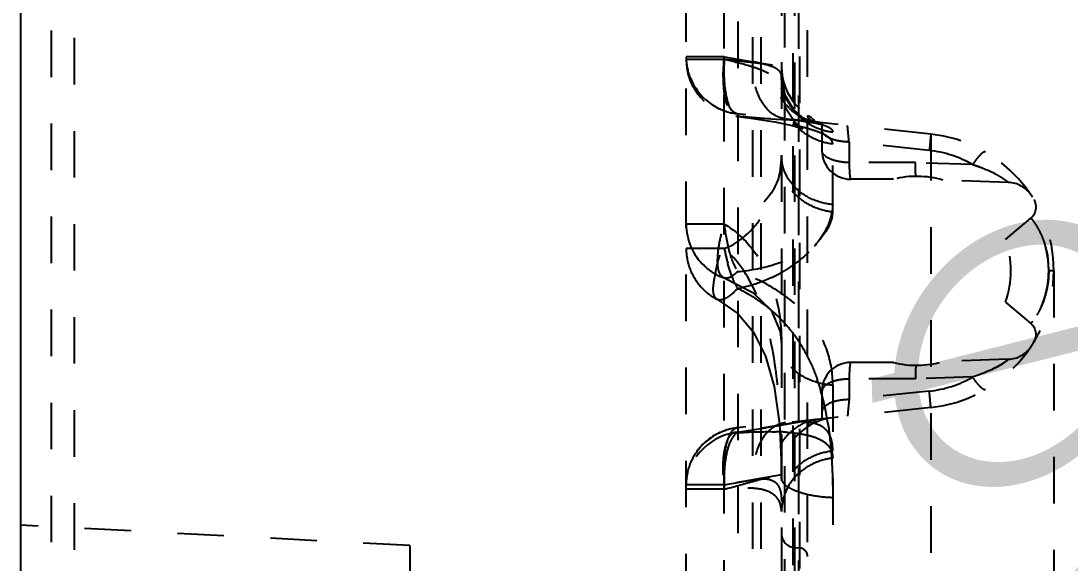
# Model space of a CAD drawing. Header units: millimetres. Extents: x 1147 to 12155, y -6137 to -4403.
# Drawn here: x 3268.09 to 3304.93, y -5184.57 to -5165.54 of the extents above; entities that cross this region are included whole.
import ezdxf

# ---------------------------------------------------------------- set-up
doc = ezdxf.new("R2010")
doc.units = ezdxf.units.MM
doc.header["$LTSCALE"] = 16.335
doc.header["$PDMODE"] = 3
doc.header["$PDSIZE"] = 0.3125
doc.linetypes.add('HIDDEN', pattern=[0.2, 0.1, -0.1])
doc.layers.get('0').update_dxf_attribs({"linetype": 'CONTINUOUS'})
doc.layers.get('Defpoints').update_dxf_attribs({"linetype": 'CONTINUOUS'})
doc.layers.add('DEFAULT_2', color=8, linetype='HIDDEN')
doc.styles.get("Standard").update_dxf_attribs({"font": 'txt', "width": 0.8})
doc.dimstyles.get("Standard").update_dxf_attribs({"dimtxt": 0.15625, "dimasz": 0.1875, "dimexe": 0.125, "dimexo": 0.0625, "dimtad": 0, "dimtih": 1, "dimtoh": 1, "dimdsep": 46, "dimtxsty": 'Standard', "dimcen": 0.09, "dimadec": 0, "dimazin": 0, "dimtp": 0.01, "dimtm": 0.01, "dimtfac": 1, "dimtofl": 0, "dimtmove": 0, "dimatfit": 3, "dimfxl": 0, "dimtolj": 1, "dimarcsym": 0})

# ---------------------------------------------------------------- blocks, each defined once
blk = doc.blocks.new('*D688')
at = {"color": 4, "lineweight": -2}
blk.add_line((3327.154, -5195.681), (3335.127, -5201.717), dxfattribs=at)
at = {"color": 4}
blk.add_solid([(3336.133, -5200.388), (3334.121, -5203.046), (3343.1, -5207.753)], dxfattribs=at)
at = {"layer": 'Defpoints', "color": 0}
for p in [(3343.1, -5207.753), (3351.073, -5213.79)]:
    blk.add_point(p, dxfattribs=at)
at = {"color": 6, "insert": (3313.867, -5185.621), "char_height": 10, "attachment_point": 5, "rotation": 322.8702}
blk.add_mtext('\\A1;∅10.00', dxfattribs=at)

msp = doc.modelspace()

# ---------------------------------------------------------------- linework, layer by layer
at = {"color": 7, "linetype": 'Continuous'}
msp.add_line((3268.086, -5503.772), (3268.086, -5023.709), dxfattribs=at)
at = {"layer": 'DEFAULT_2', "color": 8, "linetype": 'HIDDEN'}
for p, q in [((3269.144, -5107.066), (3269.144, -5185.847)), ((3269.958, -5110.595), (3269.958, -5185.967)), ((3293.277, -5402.415), (3293.277, -5115.128)), ((3295.718, -5399.454), (3295.718, -5118.089)), ((3295.207, -5396.995), (3295.207, -5120.548)), ((3294.799, -5121.249), (3294.799, -5396.294)), ((3292.79, -5388.654), (3292.79, -5127.217)), ((3295.437, -5127.584), (3295.437, -5389.959)), ((3291.451, -5388.431), (3291.451, -5129.112)), ((3294.918, -5388.619), (3294.918, -5128.948)), ((3295.401, -5128.948), (3295.401, -5388.595)), ((3293.777, -5133.436), (3293.777, -5244.192)), ((3294.074, -5133.436), (3294.074, -5244.192)), ((3295.267, -5220.896), (3295.267, -5138.281)), ((3292.79, -5166.796), (3291.451, -5166.796)), ((3292.791, -5166.796), (3294.799, -5167.148)), ((3292.79, -5166.884), (3291.451, -5166.884)), ((3293.202, -5168.879), (3293.252, -5168.879)), ((3293.202, -5168.879), (3293.202, -5168.879)), ((3300.043, -5169.51), (3293.251, -5168.796)), ((3294.426, -5168.968), (3294.823, -5168.995)), ((3294.823, -5168.995), (3294.944, -5169.004)), ((3294.959, -5168.975), (3295.419, -5169.03)), ((3295.963, -5169.073), (3295.975, -5169.082)), ((3295.963, -5169.073), (3295.963, -5169.073)), ((3295.963, -5169.073), (3295.963, -5169.074)), ((3296.221, -5169.108), (3296.221, -5170.086)), ((3296.6, -5172.244), (3296.6, -5169.435)), ((3300.043, -5169.51), (3300.043, -5254.971)), ((3297.174, -5169.789), (3297.174, -5170.511)), ((3299.991, -5170.085), (3297.174, -5169.789)), ((3299.504, -5170.511), (3297.174, -5170.511)), ((3301.51, -5170.581), (3299.504, -5170.511)), ((3298.728, -5171.092), (3297.226, -5171.092)), ((3302.766, -5171.205), (3300.469, -5171.124)), ((3292.79, -5172.668), (3291.451, -5172.668)), ((3302.67, -5173.21), (3303.563, -5172.46)), ((3292.791, -5173.525), (3291.451, -5173.525)), ((3304.365, -5174.31), (3304.186, -5174.31)), ((3304.365, -5174.31), (3304.365, -5256.018)), ((3292.782, -5174.561), (3292.782, -5174.561)), ((3292.548, -5175.316), (3292.548, -5175.316)), ((3292.548, -5175.316), (3293.261, -5175.808)), ((3302.67, -5175.409), (3303.563, -5176.159)), ((3293.261, -5175.808), (3293.814, -5176.462)), ((3293.814, -5176.462), (3294.237, -5177.303)), ((3294.237, -5177.303), (3294.543, -5178.374)), ((3302.766, -5177.414), (3300.469, -5177.495)), ((3298.728, -5177.527), (3297.226, -5177.527)), ((3297.174, -5178.108), (3297.174, -5178.83)), ((3299.504, -5178.108), (3297.174, -5178.108)), ((3301.51, -5178.038), (3299.504, -5178.108)), ((3294.543, -5178.374), (3294.727, -5179.681)), ((3296.221, -5178.533), (3296.221, -5179.511)), ((3296.6, -5178.329), (3296.6, -5201.077)), ((3299.991, -5178.534), (3297.174, -5178.83)), ((3300.043, -5179.109), (3293.252, -5179.823)), ((3295.657, -5179.58), (3293.164, -5179.988)), ((3294.948, -5179.704), (3294.828, -5179.726)), ((3296.035, -5179.531), (3295.657, -5179.58)), ((3295.975, -5179.537), (3295.967, -5179.543)), ((3296.081, -5179.526), (3296.033, -5179.531)), ((3293.172, -5179.987), (3293.171, -5179.987)), ((3293.252, -5179.992), (3293.172, -5179.987)), ((3292.79, -5181.823), (3294.799, -5181.471)), ((3294.799, -5181.471), (3292.79, -5181.823)), ((3292.79, -5181.823), (3291.451, -5181.823)), ((3292.79, -5181.977), (3291.451, -5181.977)), ((3281.739, -5183.957), (3268.086, -5183.241)), ((3281.739, -5183.957), (3281.739, -5202.871)), ((3295.437, -5184.043), (3295.267, -5184.031))]:
    msp.add_line(p, q, dxfattribs=at)
for points in [[(3295.844, -5169.106), (3295.84, -5169.104), (3295.624, -5168.998), (3295.237, -5168.662), (3294.914, -5168.107), (3294.799, -5167.463)], [(3295.563, -5169.327), (3295.526, -5169.307), (3295.263, -5169.091), (3294.958, -5168.636), (3294.799, -5167.901)], [(3293.201, -5168.878), (3293.726, -5168.95), (3294.564, -5169.084)], [(3295.419, -5169.03), (3295.754, -5169.085), (3295.844, -5169.106)], [(3294.564, -5169.084), (3295.18, -5169.212), (3295.52, -5169.31), (3295.563, -5169.327)], [(3296.029, -5169.088), (3295.975, -5169.078), (3295.963, -5169.073)], [(3292.782, -5174.561), (3293.792, -5175.07), (3294.435, -5175.69), (3294.757, -5176.435), (3294.799, -5176.868)], [(3294.727, -5179.681), (3294.797, -5181.193), (3294.799, -5181.58)], [(3295.963, -5179.546), (3295.974, -5179.542), (3296.029, -5179.532)], [(3295.967, -5179.543), (3295.963, -5179.546), (3295.975, -5179.541)]]:
    msp.add_lwpolyline(points, dxfattribs=at)
for centre, radius, start, end in [((3293.462, -5166.884), 2.011, 180, 262.5514), ((3296.81, -5167.148), 2.011, 180, 264), ((3293.461, -5166.808), 1.998, 201.0709, 263.9732), ((3296.898, -5167.411), 2.103, 193.2179, 201.2064), ((3300.897, -5075.141), 94.049, 265.33708, 266.05478), ((3285.283, -5309.513), 140.841, 85.8872, 86.0667), ((3295.219, -5169.717), 1.001, 39.2314, 58.083), ((3292.388, -5210.445), 41.519, 85.3562, 85.8623), ((3296.867, -5167.294), 2.159, 237.4388, 252.256), ((3294.644, -5175.902), 6.915, 79.9345, 80.9024), ((3296.098, -5168.423), 0.669, 260.4431, 264.0521), ((3296.83, -5167.419), 2.03, 252.2462, 258.3628), ((3296.79, -5167.616), 1.828, 258.3552, 264.0285), ((3299.539, -5174.31), 4.826, 276, 84), ((3297.226, -5170.086), 1.006, 180, 270), ((3299.591, -5173.886), 3.821, 59.8618, 83.9982), ((3291.704, -5170.262), 3.095, 357.0105, 0.0058), ((3296.277, -5170.261), 1.478, 180.0179, 186.363), ((3299.941, -5175.711), 5.365, 69.9401, 72.9899), ((3299.539, -5174.31), 3.318, 73.721, 104.1411), ((3302.731, -5172.209), 1.006, 33.3405, 88), ((3296.738, -5169.88), 2.098, 240.4201, 246.3275), ((3303.24, -5172.075), 0.503, 310, 31.1211), ((3293.462, -5172.668), 2.011, 180.0003, 226.8615), ((3299.539, -5174.31), 3.318, 340.6476, 19.3524), ((3301.072, -5174.297), 3.113, 10.2941, 15.9996), ((3293.447, -5173.524), 1.997, 180.0363, 188.5461), ((3298.636, -5172.435), 5.947, 190.5618, 195.6436), ((3300.994, -5174.31), 3.192, 0.0021, 10.2638), ((3292.246, -5169.862), 5.178, 295.2491, 299.9966), ((3292.331, -5170.012), 5.005, 300.0141, 301.6785), ((3301.035, -5174.313), 3.15, 344.7911, 0.0688), ((3296.101, -5173.419), 3.226, 204.7562, 207.9225), ((3292.58, -5170.883), 4.102, 279.4158, 281.8409), ((3293.458, -5173.529), 2.005, 230.9219, 242.9532), ((3290.922, -5179.886), 5.477, 56.8209, 64.8279), ((3301.218, -5174.365), 2.96, 335.7963, 344.8331), ((3291.073, -5179.647), 5.195, 49.466, 56.7734), ((3291.138, -5179.568), 5.092, 41.8429, 49.4452), ((3291.085, -5179.615), 5.163, 36.1578, 41.8299), ((3303.24, -5176.544), 0.503, 328.88, 50), ((3290.833, -5179.793), 5.471, 28.5968, 36.108), ((3302.731, -5176.41), 1.006, 272, 326.6595), ((3290.519, -5179.97), 5.832, 26.6716, 28.6426), ((3299.539, -5174.31), 3.318, 255.8589, 286.279), ((3297.226, -5178.533), 1.006, 90, 180), ((3288.78, -5180.654), 7.702, 14.4099, 19.2055), ((3299.591, -5174.734), 3.821, 276, 300.1399), ((3287.433, -5181.003), 9.094, 10.9888, 14.4284), ((3286.349, -5181.221), 10.2, 9.8322, 11.0291), ((3296.81, -5181.471), 2.011, 96, 180), ((3304.986, -5235.935), 57.119, 99.7021, 100.1208), ((3295.215, -5178.911), 1.006, 301.917, 321.7118), ((3285.726, -5181.329), 10.832, 8.8143, 9.8334), ((3293.452, -5181.978), 2.001, 98.5661, 179.9786), ((3293.46, -5181.8), 1.988, 96.0221, 179.9804), ((3294.388, -5189.108), 9.151, 87.2644, 88.7114), ((3294.451, -5187.76), 7.801, 86.2965, 87.2501), ((3295.302, -5183.53), 0.503, 180, 266), ((3295.416, -5184.344), 0.302, 0, 86)]:
    msp.add_arc(centre, radius, start, end, dxfattribs=at)
for points in [[(3291.451, -5166.796), (3291.451, -5167.041), (3291.497, -5167.29), (3291.585, -5167.519)], [(3295.316, -5168.789), (3295.153, -5168.611), (3295.025, -5168.397), (3294.937, -5168.172)], [(3292.548, -5168.587), (3292.766, -5168.698), (3293.008, -5168.77), (3293.251, -5168.796)], [(3292.548, -5168.587), (3292.766, -5168.698), (3293.008, -5168.77), (3293.251, -5168.796)], [(3295.705, -5169.114), (3295.562, -5169.023), (3295.43, -5168.914), (3295.316, -5168.789)], [(3296.412, -5169.243), (3296.438, -5169.255), (3296.465, -5169.269), (3296.49, -5169.284)], [(3294.905, -5170.816), (3294.856, -5170.691), (3294.823, -5170.558), (3294.808, -5170.425)], [(3296.6, -5171.981), (3296.359, -5171.96), (3296.117, -5171.899), (3295.896, -5171.802)], [(3292.087, -5174.136), (3292.285, -5174.321), (3292.526, -5174.469), (3292.782, -5174.561)], [(3295.73, -5177.352), (3295.855, -5177.6), (3295.962, -5177.858), (3296.054, -5178.12)], [(3301.962, -5178.483), (3301.951, -5178.49), (3301.936, -5178.489), (3301.923, -5178.485)], [(3301.962, -5178.483), (3301.951, -5178.49), (3301.936, -5178.489), (3301.923, -5178.485)], [(3296.43, -5179.669), (3296.481, -5179.994), (3296.517, -5180.321), (3296.543, -5180.649)], [(3292.551, -5180.03), (3292.332, -5180.141), (3292.131, -5180.295), (3291.967, -5180.478)], [(3293.251, -5179.823), (3293.009, -5179.849), (3292.768, -5179.92), (3292.551, -5180.03)], [(3293.251, -5179.823), (3293.009, -5179.849), (3292.768, -5179.92), (3292.551, -5180.03)], [(3291.967, -5180.478), (3291.803, -5180.66), (3291.671, -5180.875), (3291.584, -5181.104)], [(3291.967, -5180.478), (3291.803, -5180.66), (3291.671, -5180.875), (3291.584, -5181.104)], [(3291.967, -5180.478), (3291.803, -5180.66), (3291.671, -5180.875), (3291.584, -5181.104)], [(3291.584, -5181.104), (3291.497, -5181.332), (3291.451, -5181.58), (3291.451, -5181.823)]]:
    msp.add_open_spline(points, degree=3, dxfattribs=at)
for points, knots in [([(3293.251, -5168.796), (3293.155, -5168.785), (3292.949, -5168.581), (3292.851, -5168.241), (3292.805, -5167.871), (3292.754, -5167.536), (3292.734, -5167.17), (3292.768, -5166.921), (3292.79, -5166.796)], [0, 0, 0, 0, 0.134743, 0.352296, 0.492699, 0.652427, 0.823395, 1, 1, 1, 1]), ([(3292.79, -5166.796), (3292.768, -5167.036), (3292.752, -5167.501), (3292.806, -5168.057), (3292.916, -5168.43), (3293.021, -5168.658), (3293.16, -5168.786), (3293.251, -5168.796)], [0, 0, 0, 0, 0.334957, 0.64676, 0.772362, 0.871718, 1, 1, 1, 1]), ([(3292.79, -5166.796), (3292.768, -5167.036), (3292.752, -5167.502), (3292.806, -5168.057), (3292.916, -5168.431), (3293.021, -5168.658), (3293.16, -5168.786), (3293.252, -5168.796)], [0, 0, 0, 0, 0.334969, 0.646777, 0.772377, 0.871728, 1, 1, 1, 1]), ([(3292.769, -5167.545), (3292.761, -5167.357), (3292.765, -5167.106), (3292.784, -5166.857), (3292.79, -5166.796)], [0, 0, 0, 0, 0.75472, 1, 1, 1, 1]), ([(3292.769, -5167.545), (3292.761, -5167.357), (3292.765, -5167.106), (3292.784, -5166.857), (3292.79, -5166.796)], [0, 0, 0, 0, 0.75472, 1, 1, 1, 1]), ([(3292.769, -5167.545), (3292.761, -5167.357), (3292.765, -5167.106), (3292.784, -5166.857), (3292.79, -5166.796)], [0, 0, 0, 0, 0.75472, 1, 1, 1, 1]), ([(3292.769, -5167.545), (3292.761, -5167.357), (3292.765, -5167.106), (3292.784, -5166.857), (3292.79, -5166.796)], [0, 0, 0, 0, 0.754721, 1, 1, 1, 1]), ([(3292.79, -5166.884), (3292.763, -5167.12), (3292.737, -5167.579), (3292.776, -5168.129), (3292.875, -5168.502), (3292.974, -5168.733), (3293.11, -5168.866), (3293.202, -5168.878)], [0, 0, 0, 0, 0.331883, 0.643106, 0.769425, 0.869848, 1, 1, 1, 1]), ([(3292.79, -5166.884), (3292.773, -5167.117), (3292.77, -5167.566), (3292.837, -5168.179), (3292.98, -5168.627), (3293.158, -5168.85), (3293.252, -5168.879)], [0, 0, 0, 0, 0.329007, 0.635102, 0.861338, 1, 1, 1, 1]), ([(3294.487, -5167.093), (3294.253, -5167.052), (3293.686, -5166.994), (3293.12, -5166.929), (3292.79, -5166.884)], [0, 0, 0, 0, 0.416652, 1, 1, 1, 1]), ([(3292.79, -5166.884), (3293.062, -5166.944), (3293.45, -5167.035), (3293.939, -5167.19), (3294.382, -5167.364), (3294.799, -5167.633), (3294.799, -5167.9)], [0, 0, 0, 0, 0.359686, 0.516606, 0.654293, 1, 1, 1, 1]), ([(3294.94, -5168.973), (3294.776, -5168.956), (3294.421, -5168.809), (3294.034, -5168.328), (3293.817, -5167.684), (3293.789, -5167.209), (3293.803, -5166.973)], [0, 0, 0, 0, 0.196826, 0.437352, 0.716526, 1, 1, 1, 1]), ([(3294.799, -5167.463), (3294.799, -5167.404), (3294.73, -5167.268), (3294.506, -5167.148), (3294.191, -5167.047), (3293.943, -5166.998), (3293.803, -5166.973)], [0, 0, 0, 0, 0.150149, 0.352817, 0.63581, 1, 1, 1, 1]), ([(3296.081, -5169.093), (3295.643, -5169.047), (3294.97, -5168.654), (3294.56, -5167.815), (3294.483, -5167.33), (3294.488, -5167.093)], [0, 0, 0, 0, 0.478018, 0.742457, 1, 1, 1, 1]), ([(3292.849, -5168.186), (3292.837, -5168.137), (3292.796, -5167.926), (3292.776, -5167.711), (3292.769, -5167.545)], [0, 0, 0, 0, 0.230666, 1, 1, 1, 1]), ([(3294.85, -5167.892), (3294.842, -5167.856), (3294.813, -5167.714), (3294.799, -5167.57), (3294.799, -5167.463)], [0, 0, 0, 0, 0.257575, 1, 1, 1, 1]), ([(3296.6, -5169.858), (3296.36, -5169.833), (3295.878, -5169.683), (3295.088, -5169.115), (3294.799, -5168.366), (3294.799, -5167.9)], [0, 0, 0, 0, 0.252262, 0.51398, 1, 1, 1, 1]), ([(3293.251, -5168.796), (3293.159, -5168.786), (3293.02, -5168.658), (3292.916, -5168.431), (3292.869, -5168.274), (3292.849, -5168.186)], [0, 0, 0, 0, 0.363136, 0.644411, 1, 1, 1, 1]), ([(3296.6, -5169.858), (3296.6, -5169.73), (3296.37, -5169.546), (3296.036, -5169.41), (3295.629, -5169.285), (3295.138, -5169.174), (3294.335, -5169.026), (3293.697, -5168.937), (3293.252, -5168.879)], [0, 0, 0, 0, 0.107412, 0.198723, 0.316617, 0.459117, 0.623164, 1, 1, 1, 1]), ([(3294.959, -5168.975), (3295.005, -5168.98), (3295.18, -5168.999), (3295.354, -5169.02), (3295.483, -5169.037)], [0, 0, 0, 0, 0.262861, 1, 1, 1, 1]), ([(3296.029, -5169.088), (3295.965, -5169.081), (3295.879, -5169.063), (3295.79, -5168.998), (3295.747, -5168.957), (3295.705, -5168.858), (3295.738, -5168.86)], [0, 0, 0, 0, 0.470493, 0.632183, 0.76051, 1, 1, 1, 1]), ([(3295.738, -5168.926), (3295.735, -5168.918), (3295.728, -5168.898), (3295.726, -5168.868), (3295.738, -5168.861)], [0, 0, 0, 0, 0.357805, 1, 1, 1, 1]), ([(3295.483, -5169.037), (3295.505, -5169.04), (3295.59, -5169.052), (3295.675, -5169.064), (3295.737, -5169.074)], [0, 0, 0, 0, 0.259603, 1, 1, 1, 1]), ([(3295.75, -5169.063), (3295.78, -5169.065), (3295.89, -5169.074), (3296, -5169.085), (3296.081, -5169.093)], [0, 0, 0, 0, 0.270711, 1, 1, 1, 1]), ([(3295.853, -5169.094), (3295.891, -5169.1), (3296.028, -5169.126), (3296.165, -5169.158), (3296.26, -5169.187)], [0, 0, 0, 0, 0.280671, 1, 1, 1, 1]), ([(3297.174, -5169.789), (3297.05, -5169.786), (3296.815, -5169.76), (3296.48, -5169.675), (3296.221, -5169.499), (3296.221, -5169.365)], [0, 0, 0, 0, 0.337848, 0.632617, 1, 1, 1, 1]), ([(3296.26, -5169.187), (3296.274, -5169.191), (3296.326, -5169.208), (3296.376, -5169.227), (3296.412, -5169.243)], [0, 0, 0, 0, 0.272088, 1, 1, 1, 1]), ([(3296.49, -5169.284), (3296.506, -5169.295), (3296.558, -5169.33), (3296.6, -5169.391), (3296.6, -5169.435)], [0, 0, 0, 0, 0.312647, 1, 1, 1, 1]), ([(3297.174, -5169.789), (3297.166, -5169.709), (3297.155, -5169.596), (3297.141, -5169.454), (3297.133, -5169.368), (3297.129, -5169.301), (3297.121, -5169.246), (3297.125, -5169.225), (3297.118, -5169.202), (3297.121, -5169.202)], [0, 0, 0, 0, 0.407929, 0.580511, 0.727184, 0.844746, 0.930559, 0.982681, 1, 1, 1, 1]), ([(3300.043, -5169.51), (3300.047, -5169.51), (3300.039, -5169.531), (3300.044, -5169.553), (3300.036, -5169.606), (3300.032, -5169.671), (3300.023, -5169.755), (3300.01, -5169.895), (3299.999, -5170.007), (3299.991, -5170.085)], [0, 0, 0, 0, 0.017604, 0.0694, 0.154447, 0.271213, 0.417335, 0.590263, 1, 1, 1, 1]), ([(3297.174, -5170.511), (3297.05, -5170.508), (3296.815, -5170.482), (3296.48, -5170.396), (3296.221, -5170.221), (3296.221, -5170.086)], [0, 0, 0, 0, 0.337799, 0.632548, 1, 1, 1, 1]), ([(3301.962, -5170.136), (3301.943, -5170.124), (3301.868, -5170.155), (3301.776, -5170.242), (3301.645, -5170.391), (3301.558, -5170.512), (3301.51, -5170.581)], [0, 0, 0, 0, 0.103756, 0.308106, 0.614402, 1, 1, 1, 1]), ([(3301.962, -5170.136), (3301.951, -5170.129), (3301.928, -5170.131), (3301.911, -5170.139), (3301.905, -5170.141)], [0, 0, 0, 0, 0.681849, 1, 1, 1, 1]), ([(3294.799, -5170.43), (3294.799, -5170.918), (3294.359, -5171.987), (3293.355, -5172.567), (3292.79, -5172.668)], [0, 0, 0, 0, 0.459447, 1, 1, 1, 1]), ([(3292.791, -5173.524), (3293.408, -5173.309), (3294.141, -5172.511), (3294.656, -5171.349), (3294.779, -5170.726), (3294.795, -5170.423)], [0, 0, 0, 0, 0.511106, 0.763265, 1, 1, 1, 1]), ([(3296.6, -5172.244), (3296.365, -5172.222), (3295.896, -5172.089), (3295.112, -5171.583), (3294.799, -5170.872), (3294.799, -5170.43)], [0, 0, 0, 0, 0.256164, 0.519777, 1, 1, 1, 1]), ([(3297.174, -5170.511), (3297.132, -5170.51), (3296.972, -5170.502), (3296.813, -5170.478), (3296.698, -5170.448)], [0, 0, 0, 0, 0.258794, 1, 1, 1, 1]), ([(3295.702, -5171.705), (3295.522, -5171.603), (3295.199, -5171.349), (3294.977, -5170.999), (3294.905, -5170.816)], [0, 0, 0, 0, 0.51201, 1, 1, 1, 1]), ([(3297.174, -5170.511), (3297.176, -5170.59), (3297.181, -5170.731), (3297.191, -5170.896), (3297.201, -5170.996), (3297.209, -5171.047), (3297.215, -5171.074), (3297.222, -5171.092), (3297.226, -5171.092)], [0, 0, 0, 0, 0.406085, 0.722945, 0.839327, 0.924638, 0.977754, 1, 1, 1, 1]), ([(3299.519, -5170.991), (3299.516, -5170.962), (3299.507, -5170.802), (3299.505, -5170.642), (3299.504, -5170.511)], [0, 0, 0, 0, 0.182674, 1, 1, 1, 1]), ([(3301.51, -5170.581), (3301.792, -5170.667), (3302.129, -5170.797), (3302.498, -5171.009), (3302.627, -5171.091), (3302.727, -5171.168), (3302.751, -5171.187), (3302.769, -5171.205), (3302.766, -5171.205)], [0, 0, 0, 0, 0.627451, 0.769399, 0.890651, 0.973509, 0.994456, 1, 1, 1, 1]), ([(3293.252, -5174.339), (3293.721, -5174.294), (3294.576, -5174.125), (3295.525, -5173.697), (3296.083, -5173.266), (3296.447, -5172.861), (3296.6, -5172.481), (3296.6, -5172.244)], [0, 0, 0, 0, 0.334497, 0.613471, 0.730076, 0.831926, 1, 1, 1, 1]), ([(3296.6, -5171.981), (3296.588, -5172.27), (3296.409, -5172.903), (3296.004, -5173.41), (3295.757, -5173.653)], [0, 0, 0, 0, 0.454352, 1, 1, 1, 1]), ([(3292.783, -5174.56), (3292.695, -5174.526), (3292.596, -5174.362), (3292.559, -5174.118), (3292.551, -5173.755), (3292.622, -5173.262), (3292.727, -5172.866), (3292.79, -5172.668)], [0, 0, 0, 0, 0.141463, 0.248812, 0.380527, 0.686539, 1, 1, 1, 1]), ([(3292.79, -5172.668), (3292.82, -5172.979), (3292.919, -5173.552), (3293.112, -5174.109), (3293.252, -5174.339)], [0, 0, 0, 0, 0.537365, 1, 1, 1, 1]), ([(3292.79, -5172.668), (3293.129, -5172.871), (3293.741, -5173.404), (3294.598, -5174.794), (3294.798, -5176.048), (3294.799, -5176.868)], [0, 0, 0, 0, 0.244683, 0.49186, 1, 1, 1, 1]), ([(3303.614, -5172.524), (3303.607, -5172.515), (3303.596, -5172.499), (3303.576, -5172.478), (3303.573, -5172.467), (3303.562, -5172.461), (3303.563, -5172.46)], [0, 0, 0, 0, 0.433539, 0.746993, 0.936705, 1, 1, 1, 1]), ([(3303.563, -5172.46), (3303.567, -5172.46), (3303.572, -5172.475), (3303.591, -5172.492), (3303.618, -5172.53), (3303.656, -5172.58), (3303.7, -5172.645), (3303.774, -5172.758), (3303.874, -5172.937), (3303.991, -5173.2), (3304.137, -5173.656), (3304.186, -5174.041), (3304.186, -5174.31)], [0, 0, 0, 0, 0.0047, 0.018719, 0.041749, 0.073387, 0.113181, 0.160715, 0.277678, 0.42253, 0.594156, 1, 1, 1, 1]), ([(3291.473, -5173.82), (3291.51, -5174.065), (3291.674, -5174.544), (3292.002, -5174.93), (3292.194, -5175.086)], [0, 0, 0, 0, 0.500536, 1, 1, 1, 1]), ([(3292.548, -5175.316), (3292.475, -5175.279), (3292.406, -5175.128), (3292.398, -5174.915), (3292.424, -5174.692), (3292.479, -5174.432), (3292.529, -5174.135), (3292.608, -5173.816), (3292.718, -5173.614), (3292.789, -5173.525)], [0, 0, 0, 0, 0.129593, 0.224305, 0.341754, 0.482343, 0.644128, 0.819064, 1, 1, 1, 1]), ([(3294.799, -5181.574), (3294.799, -5180.799), (3294.775, -5179.284), (3294.542, -5177.085), (3294.011, -5175.087), (3293.27, -5173.932), (3292.791, -5173.525)], [0, 0, 0, 0, 0.273598, 0.534316, 0.778298, 1, 1, 1, 1]), ([(3295.757, -5173.653), (3295.699, -5173.709), (3295.452, -5173.937), (3295.178, -5174.137), (3294.96, -5174.272)], [0, 0, 0, 0, 0.238154, 1, 1, 1, 1]), ([(3293.172, -5174.77), (3293.147, -5174.714), (3293.044, -5174.477), (3292.963, -5174.23), (3292.909, -5174.038)], [0, 0, 0, 0, 0.234278, 1, 1, 1, 1]), ([(3293.252, -5174.339), (3293.214, -5174.379), (3293.092, -5174.496), (3292.896, -5174.603), (3292.783, -5174.56)], [0, 0, 0, 0, 0.310371, 1, 1, 1, 1]), ([(3296.6, -5178.329), (3296.606, -5177.919), (3296.467, -5177.074), (3295.811, -5175.908), (3294.697, -5174.954), (3293.768, -5174.507), (3293.252, -5174.339)], [0, 0, 0, 0, 0.221331, 0.451107, 0.707238, 1, 1, 1, 1]), ([(3294.455, -5174.545), (3294.375, -5174.583), (3294.042, -5174.73), (3293.692, -5174.841), (3293.422, -5174.897)], [0, 0, 0, 0, 0.242243, 1, 1, 1, 1]), ([(3304.186, -5174.31), (3304.186, -5174.449), (3304.168, -5174.719), (3304.095, -5175.095), (3303.991, -5175.419), (3303.874, -5175.682), (3303.774, -5175.861), (3303.701, -5175.974), (3303.655, -5176.039), (3303.62, -5176.089), (3303.586, -5176.126), (3303.58, -5176.146), (3303.561, -5176.158), (3303.563, -5176.159)], [0, 0, 0, 0, 0.210795, 0.406229, 0.577748, 0.7225, 0.839383, 0.886888, 0.926662, 0.958279, 0.981302, 0.995315, 1, 1, 1, 1]), ([(3293.251, -5174.929), (3293.188, -5175.005), (3293.059, -5175.131), (3292.845, -5175.295), (3292.638, -5175.362), (3292.548, -5175.316)], [0, 0, 0, 0, 0.352822, 0.636535, 1, 1, 1, 1]), ([(3303.563, -5176.159), (3303.566, -5176.159), (3303.569, -5176.148), (3303.584, -5176.136), (3303.603, -5176.108), (3303.62, -5176.087), (3303.629, -5176.075)], [0, 0, 0, 0, 0.063443, 0.25355, 0.567351, 1, 1, 1, 1]), ([(3296.6, -5178.33), (3296.348, -5178.31), (3295.865, -5178.206), (3295.261, -5177.865), (3294.888, -5177.394), (3294.799, -5177.039), (3294.799, -5176.881)], [0, 0, 0, 0, 0.301419, 0.580465, 0.810595, 1, 1, 1, 1]), ([(3302.766, -5177.414), (3302.769, -5177.414), (3302.751, -5177.432), (3302.727, -5177.451), (3302.627, -5177.528), (3302.498, -5177.61), (3302.129, -5177.822), (3301.792, -5177.952), (3301.51, -5178.038)], [0, 0, 0, 0, 0.005533, 0.026467, 0.109374, 0.230715, 0.37271, 1, 1, 1, 1]), ([(3302.281, -5177.73), (3302.388, -5177.675), (3302.551, -5177.578), (3302.71, -5177.471), (3302.76, -5177.423)], [0, 0, 0, 0, 0.632934, 1, 1, 1, 1]), ([(3297.226, -5177.527), (3297.222, -5177.527), (3297.215, -5177.545), (3297.209, -5177.572), (3297.201, -5177.623), (3297.191, -5177.723), (3297.181, -5177.888), (3297.176, -5178.029), (3297.174, -5178.108)], [0, 0, 0, 0, 0.022246, 0.075362, 0.160673, 0.277055, 0.593915, 1, 1, 1, 1]), ([(3299.519, -5177.628), (3299.516, -5177.657), (3299.507, -5177.817), (3299.505, -5177.977), (3299.504, -5178.108)], [0, 0, 0, 0, 0.182674, 1, 1, 1, 1]), ([(3297.174, -5178.108), (3297.05, -5178.111), (3296.815, -5178.137), (3296.48, -5178.223), (3296.221, -5178.399), (3296.221, -5178.533)], [0, 0, 0, 0, 0.337798, 0.632546, 1, 1, 1, 1]), ([(3297.174, -5178.108), (3297.132, -5178.109), (3296.972, -5178.117), (3296.813, -5178.141), (3296.698, -5178.171)], [0, 0, 0, 0, 0.258796, 1, 1, 1, 1]), ([(3301.962, -5178.483), (3301.943, -5178.495), (3301.868, -5178.464), (3301.776, -5178.377), (3301.645, -5178.228), (3301.558, -5178.107), (3301.51, -5178.038)], [0, 0, 0, 0, 0.10376, 0.308111, 0.614404, 1, 1, 1, 1]), ([(3300.043, -5179.109), (3300.047, -5179.109), (3300.039, -5179.088), (3300.044, -5179.066), (3300.036, -5179.013), (3300.032, -5178.948), (3300.023, -5178.864), (3300.01, -5178.724), (3299.999, -5178.612), (3299.991, -5178.534)], [0, 0, 0, 0, 0.017605, 0.069401, 0.154448, 0.271214, 0.417337, 0.590264, 1, 1, 1, 1]), ([(3297.174, -5178.83), (3297.05, -5178.833), (3296.815, -5178.859), (3296.48, -5178.944), (3296.221, -5179.12), (3296.221, -5179.254)], [0, 0, 0, 0, 0.337848, 0.632617, 1, 1, 1, 1]), ([(3297.174, -5178.83), (3297.166, -5178.91), (3297.155, -5179.023), (3297.141, -5179.165), (3297.133, -5179.251), (3297.129, -5179.318), (3297.121, -5179.373), (3297.125, -5179.394), (3297.118, -5179.417), (3297.121, -5179.417)], [0, 0, 0, 0, 0.408064, 0.580642, 0.727298, 0.844817, 0.930591, 0.982688, 1, 1, 1, 1]), ([(3294.94, -5179.646), (3294.77, -5179.664), (3294.415, -5179.815), (3294.038, -5180.289), (3293.818, -5180.926), (3293.788, -5181.401), (3293.803, -5181.646)], [0, 0, 0, 0, 0.204298, 0.437, 0.705918, 1, 1, 1, 1]), ([(3296.081, -5179.526), (3295.863, -5179.549), (3295.414, -5179.694), (3294.873, -5180.168), (3294.554, -5180.819), (3294.483, -5181.295), (3294.487, -5181.526)], [0, 0, 0, 0, 0.235721, 0.49165, 0.751885, 1, 1, 1, 1]), ([(3296.6, -5180.642), (3296.601, -5180.463), (3296.571, -5180.199), (3296.398, -5179.911), (3296.135, -5179.695), (3295.618, -5179.59), (3295.188, -5179.62), (3294.94, -5179.646)], [0, 0, 0, 0, 0.234419, 0.334588, 0.43398, 0.671823, 1, 1, 1, 1]), ([(3295.748, -5179.57), (3295.718, -5179.574), (3295.588, -5179.594), (3295.459, -5179.616), (3295.36, -5179.633)], [0, 0, 0, 0, 0.233376, 1, 1, 1, 1]), ([(3296.029, -5179.532), (3295.978, -5179.537), (3295.856, -5179.56), (3295.738, -5179.655), (3295.722, -5179.729)], [0, 0, 0, 0, 0.401707, 1, 1, 1, 1]), ([(3296.029, -5179.532), (3295.996, -5179.535), (3295.938, -5179.545), (3295.832, -5179.582), (3295.75, -5179.651), (3295.726, -5179.724), (3295.73, -5179.754), (3295.738, -5179.759)], [0, 0, 0, 0, 0.236479, 0.429352, 0.817085, 0.934242, 1, 1, 1, 1]), ([(3296.033, -5179.531), (3296.011, -5179.534), (3295.916, -5179.545), (3295.821, -5179.559), (3295.748, -5179.57)], [0, 0, 0, 0, 0.232059, 1, 1, 1, 1]), ([(3293.165, -5179.988), (3293.072, -5180.002), (3292.94, -5180.139), (3292.845, -5180.372), (3292.755, -5180.746), (3292.726, -5181.292), (3292.759, -5181.745), (3292.79, -5181.977)], [0, 0, 0, 0, 0.131517, 0.232627, 0.359509, 0.670285, 1, 1, 1, 1]), ([(3293.252, -5179.823), (3293.16, -5179.833), (3293.021, -5179.961), (3292.916, -5180.189), (3292.806, -5180.562), (3292.752, -5181.118), (3292.768, -5181.583), (3292.79, -5181.823)], [0, 0, 0, 0, 0.128273, 0.227623, 0.353223, 0.665031, 1, 1, 1, 1]), ([(3292.998, -5180.026), (3292.983, -5180.053), (3292.916, -5180.182), (3292.874, -5180.322), (3292.849, -5180.433)], [0, 0, 0, 0, 0.213456, 1, 1, 1, 1]), ([(3292.998, -5180.026), (3292.984, -5180.052), (3292.92, -5180.174), (3292.879, -5180.307), (3292.854, -5180.413)], [0, 0, 0, 0, 0.211434, 1, 1, 1, 1]), ([(3293.252, -5179.992), (3293.159, -5180.034), (3292.995, -5180.265), (3292.916, -5180.511), (3292.88, -5180.667)], [0, 0, 0, 0, 0.387814, 1, 1, 1, 1]), ([(3293.251, -5179.823), (3293.229, -5179.826), (3293.12, -5179.855), (3293.043, -5179.95), (3292.998, -5180.026)], [0, 0, 0, 0, 0.203976, 1, 1, 1, 1]), ([(3293.251, -5179.823), (3293.229, -5179.826), (3293.121, -5179.855), (3293.044, -5179.95), (3292.999, -5180.025)], [0, 0, 0, 0, 0.204185, 1, 1, 1, 1]), ([(3293.251, -5179.823), (3293.229, -5179.826), (3293.121, -5179.855), (3293.044, -5179.95), (3292.999, -5180.025)], [0, 0, 0, 0, 0.204178, 1, 1, 1, 1]), ([(3293.251, -5179.823), (3293.229, -5179.826), (3293.121, -5179.855), (3293.044, -5179.95), (3292.999, -5180.025)], [0, 0, 0, 0, 0.203498, 1, 1, 1, 1]), ([(3294.828, -5179.726), (3294.709, -5179.747), (3294.184, -5179.84), (3293.659, -5179.929), (3293.252, -5179.992)], [0, 0, 0, 0, 0.227216, 1, 1, 1, 1]), ([(3293.252, -5179.992), (3293.37, -5179.985), (3293.817, -5179.962), (3294.265, -5179.952), (3294.594, -5179.96)], [0, 0, 0, 0, 0.265624, 1, 1, 1, 1]), ([(3294.955, -5179.975), (3295.027, -5179.98), (3295.289, -5180.001), (3295.551, -5180.039), (3295.736, -5180.084)], [0, 0, 0, 0, 0.276022, 1, 1, 1, 1]), ([(3295.722, -5179.729), (3295.721, -5179.736), (3295.717, -5179.752), (3295.732, -5179.759), (3295.738, -5179.759)], [0, 0, 0, 0, 0.56739, 1, 1, 1, 1]), ([(3295.736, -5180.084), (3295.867, -5180.115), (3296.099, -5180.189), (3296.39, -5180.366), (3296.562, -5180.611), (3296.596, -5180.796), (3296.6, -5180.887)], [0, 0, 0, 0, 0.316799, 0.570019, 0.785288, 1, 1, 1, 1]), ([(3292.854, -5180.413), (3292.842, -5180.461), (3292.799, -5180.672), (3292.778, -5180.888), (3292.77, -5181.053)], [0, 0, 0, 0, 0.229695, 1, 1, 1, 1]), ([(3292.854, -5180.413), (3292.842, -5180.461), (3292.799, -5180.672), (3292.778, -5180.888), (3292.77, -5181.053)], [0, 0, 0, 0, 0.229695, 1, 1, 1, 1]), ([(3292.88, -5180.667), (3292.832, -5180.874), (3292.781, -5181.312), (3292.778, -5181.751), (3292.79, -5181.977)], [0, 0, 0, 0, 0.484404, 1, 1, 1, 1]), ([(3296.6, -5180.642), (3296.359, -5180.664), (3295.888, -5180.785), (3295.294, -5181.181), (3294.894, -5181.744), (3294.799, -5182.189), (3294.799, -5182.406)], [0, 0, 0, 0, 0.264209, 0.519601, 0.763734, 1, 1, 1, 1]), ([(3296.543, -5180.649), (3296.553, -5180.782), (3296.589, -5181.325), (3296.6, -5181.869), (3296.6, -5182.278)], [0, 0, 0, 0, 0.246919, 1, 1, 1, 1]), ([(3292.77, -5181.053), (3292.761, -5181.247), (3292.764, -5181.504), (3292.784, -5181.761), (3292.79, -5181.823)], [0, 0, 0, 0, 0.754612, 1, 1, 1, 1]), ([(3292.77, -5181.053), (3292.761, -5181.247), (3292.764, -5181.504), (3292.784, -5181.761), (3292.79, -5181.823)], [0, 0, 0, 0, 0.754612, 1, 1, 1, 1]), ([(3292.77, -5181.053), (3292.761, -5181.247), (3292.764, -5181.504), (3292.784, -5181.761), (3292.79, -5181.823)], [0, 0, 0, 0, 0.754612, 1, 1, 1, 1]), ([(3292.769, -5181.072), (3292.761, -5181.261), (3292.765, -5181.512), (3292.784, -5181.762), (3292.79, -5181.823)], [0, 0, 0, 0, 0.75471, 1, 1, 1, 1]), ([(3295.705, -5181.192), (3295.521, -5181.304), (3295.19, -5181.583), (3294.982, -5181.963), (3294.91, -5182.159)], [0, 0, 0, 0, 0.506344, 1, 1, 1, 1]), ([(3296.6, -5180.887), (3296.524, -5180.895), (3296.211, -5180.946), (3295.91, -5181.067), (3295.705, -5181.192)], [0, 0, 0, 0, 0.240081, 1, 1, 1, 1]), ([(3292.79, -5181.977), (3293.125, -5181.894), (3293.587, -5181.762), (3294.151, -5181.602), (3294.385, -5181.544), (3294.487, -5181.526)], [0, 0, 0, 0, 0.588851, 0.821718, 1, 1, 1, 1]), ([(3294.799, -5182.764), (3294.799, -5182.608), (3294.719, -5182.272), (3294.337, -5182.035), (3293.966, -5181.956), (3293.467, -5181.919), (3293.069, -5181.948), (3292.79, -5181.977)], [0, 0, 0, 0, 0.191275, 0.388061, 0.512031, 0.656581, 1, 1, 1, 1]), ([(3293.803, -5181.646), (3293.949, -5181.62), (3294.206, -5181.586), (3294.528, -5181.665), (3294.68, -5181.83), (3294.784, -5182.061), (3294.799, -5182.264), (3294.799, -5182.406)], [0, 0, 0, 0, 0.29099, 0.508839, 0.61049, 0.722013, 1, 1, 1, 1]), ([(3294.934, -5181.828), (3294.912, -5181.808), (3294.845, -5181.739), (3294.799, -5181.643), (3294.799, -5181.575)], [0, 0, 0, 0, 0.307329, 1, 1, 1, 1]), ([(3295.218, -5182.007), (3295.189, -5181.994), (3295.088, -5181.944), (3294.993, -5181.882), (3294.934, -5181.828)], [0, 0, 0, 0, 0.290354, 1, 1, 1, 1]), ([(3294.91, -5182.159), (3294.892, -5182.21), (3294.83, -5182.405), (3294.799, -5182.612), (3294.799, -5182.764)], [0, 0, 0, 0, 0.259933, 1, 1, 1, 1]), ([(3295.702, -5182.165), (3295.656, -5182.154), (3295.492, -5182.112), (3295.33, -5182.058), (3295.218, -5182.007)], [0, 0, 0, 0, 0.277067, 1, 1, 1, 1]), ([(3296.6, -5182.278), (3296.522, -5182.275), (3296.22, -5182.257), (3295.92, -5182.216), (3295.702, -5182.165)], [0, 0, 0, 0, 0.259294, 1, 1, 1, 1])]:
    msp.add_open_spline(points, degree=3, knots=knots, dxfattribs=at)

# ---------------------------------------------------------------- dimensions: what is measured, and where the dimension line sits
dim = msp.add_diameter_dim_2p(p1=(3351.073, -5213.79), p2=(3343.1, -5207.753), dimstyle='Standard', override={"dimtxt": 10, "dimasz": 10, "dimgap": 0, "dimtih": 0, "dimtoh": 0, "dimzin": 0, "dimcen": 0, "dimclrd": 4, "dimclre": 4, "dimclrt": 6, "dimadec": 2, "dimtp": 0, "dimtm": 0, "dimtzin": 0})
dim.commit()
dim.dimension.update_dxf_attribs({"geometry": '*D688', "text_midpoint": (3313.867, -5185.621)})

doc.saveas('drawing.dxf')
